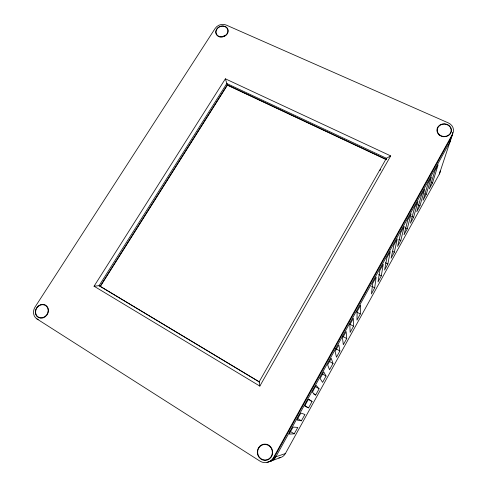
<?xml version="1.0" encoding="UTF-8"?>
<svg xmlns="http://www.w3.org/2000/svg" width="487" height="487" viewBox="0 0 487 487"><rect width="100%" height="100%" fill="white"/><g stroke="black" fill="none" stroke-linecap="round" stroke-linejoin="round"><path stroke-width="0.73" d="M312.039 401.495L308.618 407.832L304.911 406.182A3.951 0.304 -61.1 0 1 306.554 402.572A3.951 0.304 -61.1 0 1 308.728 399.267L312.039 401.495L308.265 399.249M360.283 313.993L360.648 305.16L357.148 311.497L356.971 320.142L360.283 313.993L356.514 311.948M450.822 138.509L449.964 141.918L275.861 456.788C274.431 459.387 271.764 461.286 268.8 461.639M315.564 395.097L312.538 392.382A3.92 0.304 -61.2 0 1 314.206 388.723A3.92 0.304 -61.2 0 1 316.325 385.521L319.064 388.888L315.673 395.036L313.677 393.983M326.065 376.049L322.577 382.374L320.117 378.496L323.758 371.916L326.065 376.049L322.297 373.864M374.692 287.86L376.159 277.097L372.713 283.337L371.411 293.947L374.692 287.86L371.557 286.204M450.871 138.868L449.964 141.918M333.011 363.46L329.541 369.743L327.635 364.891L331.251 358.359L333.011 363.46L329.236 361.305M381.291 275.892L383.251 264.258L379.836 270.449L378.022 281.955L381.291 275.892L378.789 274.583M339.896 350.963L336.462 357.202L335.099 351.389L338.769 344.912L339.896 350.963L335.5 348.479M387.841 264.003L390.294 251.517L386.903 257.66L384.59 270.042L387.841 264.003L385.339 262.718M346.738 338.55L343.323 344.747L342.507 337.99L346.135 331.586L346.738 338.55L342.349 336.103M394.348 252.199L397.282 238.873L393.916 244.967L391.11 258.213L394.348 252.199L392.473 251.249M353.532 326.229L350.141 332.384L349.855 324.695L353.385 318.309L353.532 326.229L349.769 324.159M400.813 240.481L404.222 226.315L400.88 232.366L397.587 246.465L400.813 240.481L398.938 239.537M407.229 228.841L411.113 213.854L407.789 219.862L404.021 234.795L407.229 228.841L405.19 227.825M413.609 217.275L417.949 201.484L414.65 207.45L410.407 223.21L413.609 217.275L411.564 216.277M419.94 205.794L424.731 189.206L421.462 195.123L416.756 211.705L419.94 205.794L417.895 204.808M426.228 194.386L431.47 177.012L428.225 182.887L423.057 200.273L426.228 194.386L424.865 193.741M432.474 183.057L438.099 164.88L434.934 170.742L429.315 188.919L432.474 183.057L431.111 182.424M439.353 174.029L452.581 133.992A9.32 8.273 2 0 0 448.296 122.888L226.102 25.007A8.169 6.982 -22.2 0 0 215.126 28.453L35.101 306.962A9.125 8.042 -55.6 0 0 36.927 318.936L260.009 461.146A10.397 9.813 84.5 0 0 273.481 457.585L285.382 453.574L439.353 174.029A8.042 7.281 4.1 0 0 440.187 170.974M273.481 457.585L452.581 133.992M259.839 386.088L259.151 381.832L386.441 158.275L390.702 155.901L225.371 78.821L94.058 286.216L259.839 386.088L390.702 155.901M379.909 170.657L380.664 169.336M94.058 286.216L99.08 285.686L100.145 286.289L227.301 84.902L225.371 78.821M100.352 286.405L227.392 85.158L386.276 159.645M275.861 456.788C274.358 459.29 271.783 461.347 268.787 461.554M294.215 433.826L297.819 427.428L293.357 427.087A4.018 0.31 -60.9 0 0 291.062 430.599A4.018 0.31 -60.9 0 0 289.479 434.106L294.215 433.826L289.808 431.117M301.38 420.823L304.953 414.486L301.076 413.122A3.981 0.304 -61 0 0 298.835 416.531A3.981 0.304 -61 0 0 297.222 420.092L301.38 420.823L297.606 418.528M223.801 35.916L224.142 35.764M270.029 461.402L280.256 457.634M36.927 318.936L38.254 319.399M227.301 84.902L386.307 159.426L386.441 158.275L226.796 83.533L99.08 285.686L259.151 381.832M315.302 386.508L319.076 388.723M304.722 405.653L308.496 407.911M100.145 286.289L259.583 382.052M267.034 462.285A10.306 9.722 84.4 0 0 274.242 457.33L451.747 136.518A9.241 8.212 2.1 0 0 452.667 132.342M225.031 35.399A3.659 3.129 -22.1 0 1 224.27 35.959M223.399 36.348A3.659 3.129 -22.1 0 1 222.462 36.525M285.382 453.574A8.876 8.395 81.7 0 1 278.808 457.877M42.935 317.889A7.147 6.301 -55.6 0 0 46.983 306.317A7.147 6.301 -55.6 0 0 35.728 309.592A7.147 6.301 -55.6 0 0 42.935 317.889M258.366 448.034A8.145 7.682 84.5 0 0 264.934 460.379A8.145 7.682 84.5 0 0 271.679 448.302A8.145 7.682 84.5 0 0 258.366 448.034M439.031 134.814A7.299 6.477 2 0 0 451.248 132.032A7.299 6.477 2 0 0 442.336 124.002A7.299 6.477 2 0 0 439.031 134.814M219.375 36.835A6.398 5.467 -22.2 0 0 228.19 30.316A6.398 5.467 -22.2 0 0 218.273 27.333A6.398 5.467 -22.2 0 0 219.375 36.835M258.5 448.472A7.804 7.366 84.5 0 0 265.22 460.038A7.804 7.366 84.5 0 0 271.253 448.198A7.804 7.366 84.5 0 0 258.5 448.472M43.13 317.536A6.848 6.033 -55.6 0 0 46.612 306.347A6.848 6.033 -55.6 0 0 35.904 309.909A6.848 6.033 -55.6 0 0 43.13 317.536M220.489 36.817A6.13 5.241 -22.2 0 0 227.721 29.457A6.13 5.241 -22.2 0 0 217.622 28.203A6.13 5.241 -22.2 0 0 220.489 36.817M439.816 135.088A6.995 6.209 2 0 0 451.114 131.289A6.995 6.209 2 0 0 441.679 124.471A6.995 6.209 2 0 0 439.816 135.088"/></g></svg>
